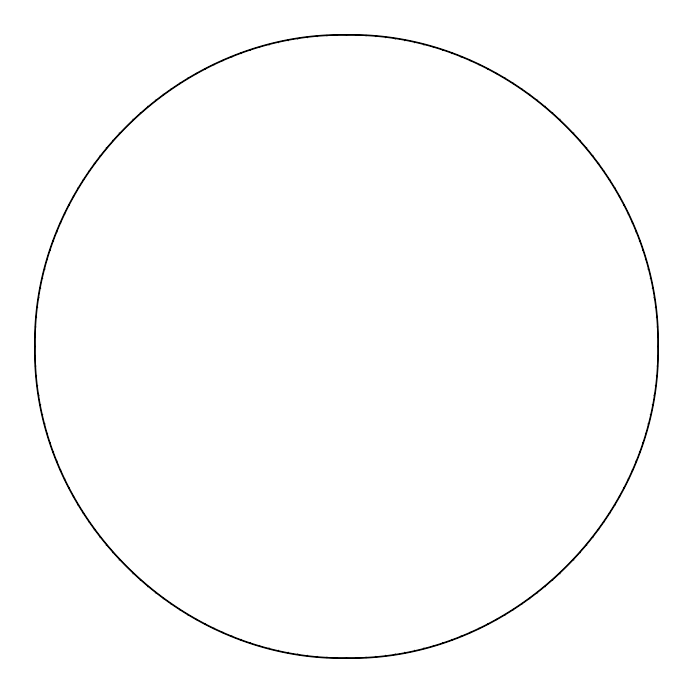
<?xml version="1.0" encoding="UTF-8"?>
<svg xmlns="http://www.w3.org/2000/svg" width="693" height="693" viewBox="0 0 693 693"><rect width="100%" height="100%" fill="white"/><g stroke="black" fill="none" stroke-linecap="round" stroke-linejoin="round"><path stroke-width="1.04" d="M34.65 346.5C31.713 178.179 178.179 31.713 346.5 34.65C514.821 31.713 661.287 178.179 658.35 346.5C661.287 514.821 514.821 661.287 346.5 658.35C178.179 661.287 31.713 514.821 34.65 346.5L35.256 346.5C32.328 178.508 178.508 32.328 346.5 35.256C514.492 32.328 660.672 178.508 657.744 346.5C660.672 514.492 514.492 660.672 346.5 657.744C178.508 660.672 32.328 514.492 35.256 346.5M336.703 658.194L336.72 657.588M356.28 35.412L356.297 34.806M326.923 657.735L326.957 657.129M366.043 35.871L366.077 35.265M317.151 656.964L317.212 656.358M375.788 36.642L375.849 36.036M307.415 655.89L307.493 655.283M385.507 37.717L385.585 37.11M297.713 654.513L297.808 653.906M395.192 39.094L395.287 38.487M288.063 652.823L288.175 652.226M404.825 40.774L404.937 40.177M278.473 650.84L278.603 650.242M414.397 42.758L414.527 42.16M268.945 648.553L269.101 647.964M423.899 45.036L424.055 44.447M259.494 645.971L259.667 645.382M433.333 47.618L433.506 47.029M250.13 643.087L250.32 642.506M442.68 50.494L442.87 49.913M240.861 639.916L241.069 639.336M451.931 53.664L452.139 53.084M231.705 636.451L231.921 635.879M461.079 57.121L461.295 56.549M222.652 632.7L222.895 632.146M470.105 60.854L470.348 60.3M213.721 628.672L213.981 628.118M479.019 64.882L479.279 64.328M204.92 624.358L205.197 623.821M487.803 69.179L488.08 68.642M196.266 619.776L196.561 619.239M496.439 73.761L496.734 73.224M187.76 614.925L188.063 614.396M504.937 78.604L505.24 78.075M179.4 609.805L179.73 609.286M513.27 83.714L513.6 83.195M171.214 604.426L171.561 603.924M521.439 89.076L521.786 88.574M163.202 598.795L163.557 598.302M529.443 94.698L529.798 94.205M155.362 592.913L155.734 592.428M537.266 100.572L537.638 100.087M147.722 586.78L148.111 586.313M544.889 106.687L545.278 106.22M140.272 580.422L140.67 579.963M552.33 113.037L552.728 112.578M133.021 573.83L133.437 573.388M559.563 119.612L559.979 119.17M119.17 559.979L119.612 559.563M573.388 133.437L573.83 133.021M112.578 552.728L113.037 552.33M579.963 140.67L580.422 140.272M106.22 545.278L106.687 544.889M586.313 148.111L586.78 147.722M100.087 537.638L100.572 537.266M592.428 155.734L592.913 155.362M94.205 529.798L94.698 529.443M598.302 163.557L598.795 163.202M88.574 521.786L89.076 521.439M603.924 171.561L604.426 171.214M83.195 513.6L83.714 513.27M609.286 179.73L609.805 179.4M78.075 505.24L78.604 504.937M614.396 188.063L614.925 187.76M73.224 496.734L73.761 496.439M619.239 196.561L619.776 196.266M68.642 488.08L69.179 487.803M623.821 205.197L624.358 204.92M64.328 479.279L64.882 479.019M628.118 213.981L628.672 213.721M60.3 470.348L60.854 470.105M632.146 222.895L632.7 222.652M56.549 461.295L57.121 461.079M635.879 231.921L636.451 231.705M53.084 452.139L53.664 451.931M639.336 241.069L639.916 240.861M49.913 442.87L50.494 442.68M642.506 250.32L643.087 250.13M47.029 433.506L47.618 433.333M645.382 259.667L645.971 259.494M44.447 424.055L45.036 423.899M647.964 269.101L648.553 268.945M42.16 414.527L42.758 414.397M650.242 278.603L650.84 278.473M40.177 404.937L40.774 404.825M652.226 288.175L652.823 288.063M38.487 395.287L39.094 395.192M653.906 297.808L654.513 297.713M37.11 385.585L37.717 385.507M655.283 307.493L655.89 307.415M36.036 375.849L36.642 375.788M656.358 317.212L656.964 317.151M35.265 366.077L35.871 366.043M657.129 326.957L657.735 326.923M34.806 356.297L35.412 356.28M657.588 336.72L658.194 336.703M657.744 346.5L658.35 346.5M34.806 336.703L35.412 336.72M657.588 356.28L658.194 356.297M35.265 326.923L35.871 326.957M657.129 366.043L657.735 366.077M36.036 317.151L36.642 317.212M656.358 375.788L656.964 375.849M37.11 307.415L37.717 307.493M655.283 385.507L655.89 385.585M38.487 297.713L39.094 297.808M653.906 395.192L654.513 395.287M40.177 288.063L40.774 288.175M652.226 404.825L652.823 404.937M42.16 278.473L42.758 278.603M650.242 414.397L650.84 414.527M44.447 268.945L45.036 269.101M647.964 423.899L648.553 424.055M47.029 259.494L47.618 259.667M645.382 433.333L645.971 433.506M49.913 250.13L50.494 250.32M642.506 442.68L643.087 442.87M53.084 240.861L53.664 241.069M639.336 451.931L639.916 452.139M56.549 231.705L57.121 231.921M635.879 461.079L636.451 461.295M60.3 222.652L60.854 222.895M632.146 470.105L632.7 470.348M64.328 213.721L64.882 213.981M628.118 479.019L628.672 479.279M68.642 204.92L69.179 205.197M623.821 487.803L624.358 488.08M73.224 196.266L73.761 196.561M619.239 496.439L619.776 496.734M78.075 187.76L78.604 188.063M614.396 504.937L614.925 505.24M83.195 179.4L83.714 179.73M609.286 513.27L609.805 513.6M88.574 171.214L89.076 171.561M603.924 521.439L604.426 521.786M94.205 163.202L94.698 163.557M598.302 529.443L598.795 529.798M100.087 155.362L100.572 155.734M592.428 537.266L592.913 537.638M106.22 147.722L106.687 148.111M586.313 544.889L586.78 545.278M112.578 140.272L113.037 140.67M579.963 552.33L580.422 552.728M119.17 133.021L119.612 133.437M573.388 559.563L573.83 559.979M133.021 119.17L133.437 119.612M559.563 573.388L559.979 573.83M140.272 112.578L140.67 113.037M552.33 579.963L552.728 580.422M147.722 106.22L148.111 106.687M544.889 586.313L545.278 586.78M155.362 100.087L155.734 100.572M537.266 592.428L537.638 592.913M163.202 94.205L163.557 94.698M529.443 598.302L529.798 598.795M171.214 88.574L171.561 89.076M521.439 603.924L521.786 604.426M179.4 83.195L179.73 83.714M513.27 609.286L513.6 609.805M187.76 78.075L188.063 78.604M504.937 614.396L505.24 614.925M196.266 73.224L196.561 73.761M496.439 619.239L496.734 619.776M204.92 68.642L205.197 69.179M487.803 623.821L488.08 624.358M213.721 64.328L213.981 64.882M479.019 628.118L479.279 628.672M222.652 60.3L222.895 60.854M470.105 632.146L470.348 632.7M231.705 56.549L231.921 57.121M461.079 635.879L461.295 636.451M240.861 53.084L241.069 53.664M451.931 639.336L452.139 639.916M250.13 49.913L250.32 50.494M442.68 642.506L442.87 643.087M259.494 47.029L259.667 47.618M433.333 645.382L433.506 645.971M268.945 44.447L269.101 45.036M423.899 647.964L424.055 648.553M278.473 42.16L278.603 42.758M414.397 650.242L414.527 650.84M288.063 40.177L288.175 40.774M404.825 652.226L404.937 652.823M297.713 38.487L297.808 39.094M395.192 653.906L395.287 654.513M307.415 37.11L307.493 37.717M385.507 655.283L385.585 655.89M317.151 36.036L317.212 36.642M375.788 656.358L375.849 656.964M326.923 35.265L326.957 35.871M366.043 657.129L366.077 657.735M336.703 34.806L336.72 35.412M356.28 657.588L356.297 658.194M346.5 34.65L346.5 35.256M346.5 657.744L346.5 658.35"/></g></svg>
